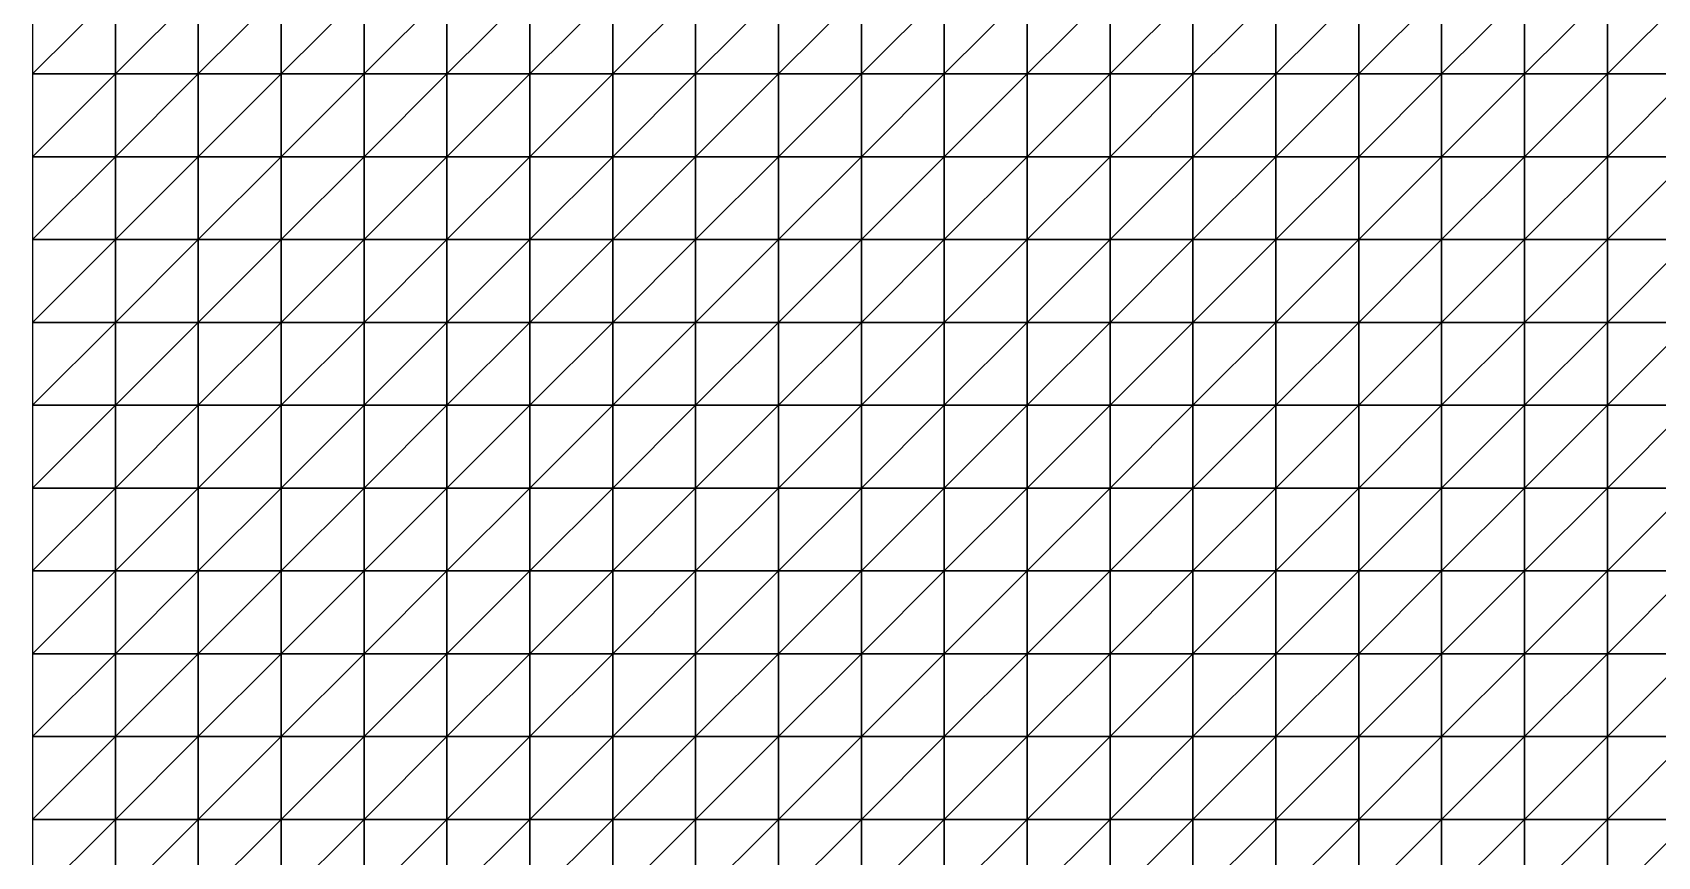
# Model space of a CAD drawing. Header units: metres. Extents: x 351000 to 353000, y 7455000 to 7457000.
# Drawn here: x 351000 to 351490.1, y 7455738.8 to 7455987.5 of the extents above; entities that cross this region are included whole.
import ezdxf

# ---------------------------------------------------------------- set-up
doc = ezdxf.new("R2010")
doc.units = ezdxf.units.M

msp = doc.modelspace()

# ---------------------------------------------------------------- linework, layer by layer
at = {"layer": 'TOP_OF_HYPOGENE_TOH'}
for points in [[(351000, 7455975, 1155.48), (351025, 7455975, 1162.58), (351025, 7456000, 1162.71)], [(351000, 7455975, 1155.48), (351025, 7456000, 1162.71), (351000, 7456000, 1155.65)], [(351025, 7455975, 1162.58), (351050, 7455975, 1166.9), (351050, 7456000, 1166.36)], [(351025, 7455975, 1162.58), (351050, 7456000, 1166.36), (351025, 7456000, 1162.71)], [(351050, 7455975, 1166.9), (351075, 7455975, 1170.66), (351075, 7456000, 1169.77)], [(351050, 7455975, 1166.9), (351075, 7456000, 1169.77), (351050, 7456000, 1166.36)], [(351075, 7455975, 1170.66), (351100, 7455975, 1174.44), (351100, 7456000, 1173.58)], [(351075, 7455975, 1170.66), (351100, 7456000, 1173.58), (351075, 7456000, 1169.77)], [(351100, 7455975, 1174.44), (351125, 7455975, 1175.95), (351125, 7456000, 1176.07)], [(351100, 7455975, 1174.44), (351125, 7456000, 1176.07), (351100, 7456000, 1173.58)], [(351125, 7455975, 1175.95), (351150, 7455975, 1172.37), (351150, 7456000, 1174.28)], [(351125, 7455975, 1175.95), (351150, 7456000, 1174.28), (351125, 7456000, 1176.07)], [(351150, 7455975, 1172.37), (351175, 7455975, 1167.86), (351175, 7456000, 1172.03)], [(351150, 7455975, 1172.37), (351175, 7456000, 1172.03), (351150, 7456000, 1174.28)], [(351175, 7455975, 1167.86), (351200, 7455975, 1163.1), (351200, 7456000, 1169.33)], [(351175, 7455975, 1167.86), (351200, 7456000, 1169.33), (351175, 7456000, 1172.03)], [(351200, 7455975, 1163.1), (351225, 7455975, 1157.71), (351225, 7456000, 1165.13)], [(351200, 7455975, 1163.1), (351225, 7456000, 1165.13), (351200, 7456000, 1169.33)], [(351225, 7455975, 1157.71), (351250, 7455975, 1150.64), (351250, 7456000, 1157.96)], [(351225, 7455975, 1157.71), (351250, 7456000, 1157.96), (351225, 7456000, 1165.13)], [(351250, 7455975, 1150.64), (351275, 7455975, 1141.1), (351275, 7456000, 1146.95)], [(351250, 7455975, 1150.64), (351275, 7456000, 1146.95), (351250, 7456000, 1157.96)], [(351275, 7455975, 1141.1), (351300, 7455975, 1129.65), (351300, 7456000, 1133.04)], [(351275, 7455975, 1141.1), (351300, 7456000, 1133.04), (351275, 7456000, 1146.95)], [(351300, 7455975, 1129.65), (351325, 7455975, 1118.61), (351325, 7456000, 1119.27)], [(351300, 7455975, 1129.65), (351325, 7456000, 1119.27), (351300, 7456000, 1133.04)], [(351325, 7455975, 1118.61), (351350, 7455975, 1111.57), (351350, 7456000, 1109.97)], [(351325, 7455975, 1118.61), (351350, 7456000, 1109.97), (351325, 7456000, 1119.27)], [(351350, 7455975, 1111.57), (351375, 7455975, 1111.91), (351375, 7456000, 1109.16)], [(351350, 7455975, 1111.57), (351375, 7456000, 1109.16), (351350, 7456000, 1109.97)], [(351375, 7455975, 1111.91), (351400, 7455975, 1121.4), (351400, 7456000, 1118.76)], [(351375, 7455975, 1111.91), (351400, 7456000, 1118.76), (351375, 7456000, 1109.16)], [(351400, 7455975, 1121.4), (351425, 7455975, 1139.28), (351425, 7456000, 1137.75)], [(351400, 7455975, 1121.4), (351425, 7456000, 1137.75), (351400, 7456000, 1118.76)], [(351425, 7455975, 1139.28), (351450, 7455975, 1162.3), (351450, 7456000, 1162.25)], [(351425, 7455975, 1139.28), (351450, 7456000, 1162.25), (351425, 7456000, 1137.75)], [(351450, 7455975, 1162.3), (351475, 7455975, 1185.34), (351475, 7456000, 1186.05)], [(351450, 7455975, 1162.3), (351475, 7456000, 1186.05), (351450, 7456000, 1162.25)], [(351475, 7455975, 1185.34), (351500, 7455975, 1197.99), (351500, 7456000, 1193.96)], [(351475, 7455975, 1185.34), (351500, 7456000, 1193.96), (351475, 7456000, 1186.05)], [(351000, 7455950, 1152.06), (351025, 7455950, 1158.86), (351025, 7455975, 1162.58)], [(351000, 7455950, 1152.06), (351025, 7455975, 1162.58), (351000, 7455975, 1155.48)], [(351025, 7455950, 1158.86), (351050, 7455950, 1163.62), (351050, 7455975, 1166.9)], [(351025, 7455950, 1158.86), (351050, 7455975, 1166.9), (351025, 7455975, 1162.58)], [(351050, 7455950, 1163.62), (351075, 7455950, 1167.85), (351075, 7455975, 1170.66)], [(351050, 7455950, 1163.62), (351075, 7455975, 1170.66), (351050, 7455975, 1166.9)], [(351075, 7455950, 1167.85), (351100, 7455950, 1172.05), (351100, 7455975, 1174.44)], [(351075, 7455950, 1167.85), (351100, 7455975, 1174.44), (351075, 7455975, 1170.66)], [(351100, 7455950, 1172.05), (351125, 7455950, 1171.48), (351125, 7455975, 1175.95)], [(351100, 7455950, 1172.05), (351125, 7455975, 1175.95), (351100, 7455975, 1174.44)], [(351125, 7455950, 1171.48), (351150, 7455950, 1166.87), (351150, 7455975, 1172.37)], [(351125, 7455950, 1171.48), (351150, 7455975, 1172.37), (351125, 7455975, 1175.95)], [(351150, 7455950, 1166.87), (351175, 7455950, 1161.41), (351175, 7455975, 1167.86)], [(351150, 7455950, 1166.87), (351175, 7455975, 1167.86), (351150, 7455975, 1172.37)], [(351175, 7455950, 1161.41), (351200, 7455950, 1156.34), (351200, 7455975, 1163.1)], [(351175, 7455950, 1161.41), (351200, 7455975, 1163.1), (351175, 7455975, 1167.86)], [(351200, 7455950, 1156.34), (351225, 7455950, 1151.78), (351225, 7455975, 1157.71)], [(351200, 7455950, 1156.34), (351225, 7455975, 1157.71), (351200, 7455975, 1163.1)], [(351225, 7455950, 1151.78), (351250, 7455950, 1146.89), (351250, 7455975, 1150.64)], [(351225, 7455950, 1151.78), (351250, 7455975, 1150.64), (351225, 7455975, 1157.71)], [(351250, 7455950, 1146.89), (351275, 7455950, 1140.69), (351275, 7455975, 1141.1)], [(351250, 7455950, 1146.89), (351275, 7455975, 1141.1), (351250, 7455975, 1150.64)], [(351275, 7455950, 1140.69), (351300, 7455950, 1133.09), (351300, 7455975, 1129.65)], [(351275, 7455950, 1140.69), (351300, 7455975, 1129.65), (351275, 7455975, 1141.1)], [(351300, 7455950, 1133.09), (351325, 7455950, 1125.5), (351325, 7455975, 1118.61)], [(351300, 7455950, 1133.09), (351325, 7455975, 1118.61), (351300, 7455975, 1129.65)], [(351325, 7455950, 1125.5), (351350, 7455950, 1120.6), (351350, 7455975, 1111.57)], [(351325, 7455950, 1125.5), (351350, 7455975, 1111.57), (351325, 7455975, 1118.61)], [(351350, 7455950, 1120.6), (351375, 7455950, 1121.19), (351375, 7455975, 1111.91)], [(351350, 7455950, 1120.6), (351375, 7455975, 1111.91), (351350, 7455975, 1111.57)], [(351375, 7455950, 1121.19), (351400, 7455950, 1128.99), (351400, 7455975, 1121.4)], [(351375, 7455950, 1121.19), (351400, 7455975, 1121.4), (351375, 7455975, 1111.91)], [(351400, 7455950, 1128.99), (351425, 7455950, 1143.8), (351425, 7455975, 1139.28)], [(351400, 7455950, 1128.99), (351425, 7455975, 1139.28), (351400, 7455975, 1121.4)], [(351425, 7455950, 1143.8), (351450, 7455950, 1163.34), (351450, 7455975, 1162.3)], [(351425, 7455950, 1143.8), (351450, 7455975, 1162.3), (351425, 7455975, 1139.28)], [(351450, 7455950, 1163.34), (351475, 7455950, 1183.42), (351475, 7455975, 1185.34)], [(351450, 7455950, 1163.34), (351475, 7455975, 1185.34), (351450, 7455975, 1162.3)], [(351475, 7455950, 1183.42), (351500, 7455950, 1199.16), (351500, 7455975, 1197.99)], [(351475, 7455950, 1183.42), (351500, 7455975, 1197.99), (351475, 7455975, 1185.34)], [(351000, 7455925, 1147.1), (351025, 7455925, 1153.36), (351025, 7455950, 1158.86)], [(351000, 7455925, 1147.1), (351025, 7455950, 1158.86), (351000, 7455950, 1152.06)], [(351025, 7455925, 1153.36), (351050, 7455925, 1158.48), (351050, 7455950, 1163.62)], [(351025, 7455925, 1153.36), (351050, 7455950, 1163.62), (351025, 7455950, 1158.86)], [(351050, 7455925, 1158.48), (351075, 7455925, 1163.36), (351075, 7455950, 1167.85)], [(351050, 7455925, 1158.48), (351075, 7455950, 1167.85), (351050, 7455950, 1163.62)], [(351075, 7455925, 1163.36), (351100, 7455925, 1167.11), (351100, 7455950, 1172.05)], [(351075, 7455925, 1163.36), (351100, 7455950, 1172.05), (351075, 7455950, 1167.85)], [(351100, 7455925, 1167.11), (351125, 7455925, 1164.7), (351125, 7455950, 1171.48)], [(351100, 7455925, 1167.11), (351125, 7455950, 1171.48), (351100, 7455950, 1172.05)], [(351125, 7455925, 1164.7), (351150, 7455925, 1159.85), (351150, 7455950, 1166.87)], [(351125, 7455925, 1164.7), (351150, 7455950, 1166.87), (351125, 7455950, 1171.48)], [(351150, 7455925, 1159.85), (351175, 7455925, 1154.64), (351175, 7455950, 1161.41)], [(351150, 7455925, 1159.85), (351175, 7455950, 1161.41), (351150, 7455950, 1166.87)], [(351175, 7455925, 1154.64), (351200, 7455925, 1150.75), (351200, 7455950, 1156.34)], [(351175, 7455925, 1154.64), (351200, 7455950, 1156.34), (351175, 7455950, 1161.41)], [(351200, 7455925, 1150.75), (351225, 7455925, 1148.62), (351225, 7455950, 1151.78)], [(351200, 7455925, 1150.75), (351225, 7455950, 1151.78), (351200, 7455950, 1156.34)], [(351225, 7455925, 1148.62), (351250, 7455925, 1147.44), (351250, 7455950, 1146.89)], [(351225, 7455925, 1148.62), (351250, 7455950, 1146.89), (351225, 7455950, 1151.78)], [(351250, 7455925, 1147.44), (351275, 7455925, 1145.84), (351275, 7455950, 1140.69)], [(351250, 7455925, 1147.44), (351275, 7455950, 1140.69), (351250, 7455950, 1146.89)], [(351275, 7455925, 1145.84), (351300, 7455925, 1142.91), (351300, 7455950, 1133.09)], [(351275, 7455925, 1145.84), (351300, 7455950, 1133.09), (351275, 7455950, 1140.69)], [(351300, 7455925, 1142.91), (351325, 7455925, 1139.06), (351325, 7455950, 1125.5)], [(351300, 7455925, 1142.91), (351325, 7455950, 1125.5), (351300, 7455950, 1133.09)], [(351325, 7455925, 1139.06), (351350, 7455925, 1135.98), (351350, 7455950, 1120.6)], [(351325, 7455925, 1139.06), (351350, 7455950, 1120.6), (351325, 7455950, 1125.5)], [(351350, 7455925, 1135.98), (351375, 7455925, 1135.94), (351375, 7455950, 1121.19)], [(351350, 7455925, 1135.98), (351375, 7455950, 1121.19), (351350, 7455950, 1120.6)], [(351375, 7455925, 1135.94), (351400, 7455925, 1140.7), (351400, 7455950, 1128.99)], [(351375, 7455925, 1135.94), (351400, 7455950, 1128.99), (351375, 7455950, 1121.19)], [(351400, 7455925, 1140.7), (351425, 7455925, 1150.83), (351425, 7455950, 1143.8)], [(351400, 7455925, 1140.7), (351425, 7455950, 1143.8), (351400, 7455950, 1128.99)], [(351425, 7455925, 1150.83), (351450, 7455925, 1165.21), (351450, 7455950, 1163.34)], [(351425, 7455925, 1150.83), (351450, 7455950, 1163.34), (351425, 7455950, 1143.8)], [(351450, 7455925, 1165.21), (351475, 7455925, 1180.77), (351475, 7455950, 1183.42)], [(351450, 7455925, 1165.21), (351475, 7455950, 1183.42), (351450, 7455950, 1163.34)], [(351475, 7455925, 1180.77), (351500, 7455925, 1193.42), (351500, 7455950, 1199.16)], [(351475, 7455925, 1180.77), (351500, 7455950, 1199.16), (351475, 7455950, 1183.42)], [(351000, 7455900, 1144.02), (351025, 7455900, 1149.54), (351025, 7455925, 1153.36)], [(351000, 7455900, 1144.02), (351025, 7455925, 1153.36), (351000, 7455925, 1147.1)], [(351025, 7455900, 1149.54), (351050, 7455900, 1155.1), (351050, 7455925, 1158.48)], [(351025, 7455900, 1149.54), (351050, 7455925, 1158.48), (351025, 7455925, 1153.36)], [(351050, 7455900, 1155.1), (351075, 7455900, 1160.33), (351075, 7455925, 1163.36)], [(351050, 7455900, 1155.1), (351075, 7455925, 1163.36), (351050, 7455925, 1158.48)], [(351075, 7455900, 1160.33), (351100, 7455900, 1161.15), (351100, 7455925, 1167.11)], [(351075, 7455900, 1160.33), (351100, 7455925, 1167.11), (351075, 7455925, 1163.36)], [(351100, 7455900, 1161.15), (351125, 7455900, 1158.31), (351125, 7455925, 1164.7)], [(351100, 7455900, 1161.15), (351125, 7455925, 1164.7), (351100, 7455925, 1167.11)], [(351125, 7455900, 1158.31), (351150, 7455900, 1153.42), (351150, 7455925, 1159.85)], [(351125, 7455900, 1158.31), (351150, 7455925, 1159.85), (351125, 7455925, 1164.7)], [(351150, 7455900, 1153.42), (351175, 7455900, 1148.88), (351175, 7455925, 1154.64)], [(351150, 7455900, 1153.42), (351175, 7455925, 1154.64), (351150, 7455925, 1159.85)], [(351175, 7455900, 1148.88), (351200, 7455900, 1146.67), (351200, 7455925, 1150.75)], [(351175, 7455900, 1148.88), (351200, 7455925, 1150.75), (351175, 7455925, 1154.64)], [(351200, 7455900, 1146.67), (351225, 7455900, 1147.46), (351225, 7455925, 1148.62)], [(351200, 7455900, 1146.67), (351225, 7455925, 1148.62), (351200, 7455925, 1150.75)], [(351225, 7455900, 1147.46), (351250, 7455900, 1150.36), (351250, 7455925, 1147.44)], [(351225, 7455900, 1147.46), (351250, 7455925, 1147.44), (351225, 7455925, 1148.62)], [(351250, 7455900, 1150.36), (351275, 7455900, 1153.54), (351275, 7455925, 1145.84)], [(351250, 7455900, 1150.36), (351275, 7455925, 1145.84), (351250, 7455925, 1147.44)], [(351275, 7455900, 1153.54), (351300, 7455900, 1155.29), (351300, 7455925, 1142.91)], [(351275, 7455900, 1153.54), (351300, 7455925, 1142.91), (351275, 7455925, 1145.84)], [(351300, 7455900, 1155.29), (351325, 7455900, 1154.99), (351325, 7455925, 1139.06)], [(351300, 7455900, 1155.29), (351325, 7455925, 1139.06), (351300, 7455925, 1142.91)], [(351325, 7455900, 1154.99), (351350, 7455900, 1153.39), (351350, 7455925, 1135.98)], [(351325, 7455900, 1154.99), (351350, 7455925, 1135.98), (351325, 7455925, 1139.06)], [(351350, 7455900, 1153.39), (351375, 7455900, 1152.2), (351375, 7455925, 1135.94)], [(351350, 7455900, 1153.39), (351375, 7455925, 1135.94), (351350, 7455925, 1135.98)], [(351375, 7455900, 1152.2), (351400, 7455900, 1153.33), (351400, 7455925, 1140.7)], [(351375, 7455900, 1152.2), (351400, 7455925, 1140.7), (351375, 7455925, 1135.94)], [(351400, 7455900, 1153.33), (351425, 7455900, 1158.16), (351425, 7455925, 1150.83)], [(351400, 7455900, 1153.33), (351425, 7455925, 1150.83), (351400, 7455925, 1140.7)], [(351425, 7455900, 1158.16), (351450, 7455900, 1166.73), (351450, 7455925, 1165.21)], [(351425, 7455900, 1158.16), (351450, 7455925, 1165.21), (351425, 7455925, 1150.83)], [(351450, 7455900, 1166.73), (351475, 7455900, 1177.16), (351475, 7455925, 1180.77)], [(351450, 7455900, 1166.73), (351475, 7455925, 1180.77), (351450, 7455925, 1165.21)], [(351475, 7455900, 1177.16), (351500, 7455900, 1186.16), (351500, 7455925, 1193.42)], [(351475, 7455900, 1177.16), (351500, 7455925, 1193.42), (351475, 7455925, 1180.77)], [(351000, 7455875, 1145.14), (351025, 7455875, 1149.71), (351025, 7455900, 1149.54)], [(351000, 7455875, 1145.14), (351025, 7455900, 1149.54), (351000, 7455900, 1144.02)], [(351025, 7455875, 1149.71), (351050, 7455875, 1154.81), (351050, 7455900, 1155.1)], [(351025, 7455875, 1149.71), (351050, 7455900, 1155.1), (351025, 7455900, 1149.54)], [(351050, 7455875, 1154.81), (351075, 7455875, 1157.96), (351075, 7455900, 1160.33)], [(351050, 7455875, 1154.81), (351075, 7455900, 1160.33), (351050, 7455900, 1155.1)], [(351075, 7455875, 1157.96), (351100, 7455875, 1157.62), (351100, 7455900, 1161.15)], [(351075, 7455875, 1157.96), (351100, 7455900, 1161.15), (351075, 7455900, 1160.33)], [(351100, 7455875, 1157.62), (351125, 7455875, 1153.92), (351125, 7455900, 1158.31)], [(351100, 7455875, 1157.62), (351125, 7455900, 1158.31), (351100, 7455900, 1161.15)], [(351125, 7455875, 1153.92), (351150, 7455875, 1148.63), (351150, 7455900, 1153.42)], [(351125, 7455875, 1153.92), (351150, 7455900, 1153.42), (351125, 7455900, 1158.31)], [(351150, 7455875, 1148.63), (351175, 7455875, 1144.34), (351175, 7455900, 1148.88)], [(351150, 7455875, 1148.63), (351175, 7455900, 1148.88), (351150, 7455900, 1153.42)], [(351175, 7455875, 1144.34), (351200, 7455875, 1143.3), (351200, 7455900, 1146.67)], [(351175, 7455875, 1144.34), (351200, 7455900, 1146.67), (351175, 7455900, 1148.88)], [(351200, 7455875, 1143.3), (351225, 7455875, 1146.32), (351225, 7455900, 1147.46)], [(351200, 7455875, 1143.3), (351225, 7455900, 1147.46), (351200, 7455900, 1146.67)], [(351225, 7455875, 1146.32), (351250, 7455875, 1152.51), (351250, 7455900, 1150.36)], [(351225, 7455875, 1146.32), (351250, 7455900, 1150.36), (351225, 7455900, 1147.46)], [(351250, 7455875, 1152.51), (351275, 7455875, 1159.67), (351275, 7455900, 1153.54)], [(351250, 7455875, 1152.51), (351275, 7455900, 1153.54), (351250, 7455900, 1150.36)], [(351275, 7455875, 1159.67), (351300, 7455875, 1165.4), (351300, 7455900, 1155.29)], [(351275, 7455875, 1159.67), (351300, 7455900, 1155.29), (351275, 7455900, 1153.54)], [(351300, 7455875, 1165.4), (351325, 7455875, 1166.87), (351325, 7455900, 1154.99)], [(351300, 7455875, 1165.4), (351325, 7455900, 1154.99), (351300, 7455900, 1155.29)], [(351325, 7455875, 1166.87), (351350, 7455875, 1166.71), (351350, 7455900, 1153.39)], [(351325, 7455875, 1166.87), (351350, 7455900, 1153.39), (351325, 7455900, 1154.99)], [(351350, 7455875, 1166.71), (351375, 7455875, 1165.66), (351375, 7455900, 1152.2)], [(351350, 7455875, 1166.71), (351375, 7455900, 1152.2), (351350, 7455900, 1153.39)], [(351375, 7455875, 1165.66), (351400, 7455875, 1163.58), (351400, 7455900, 1153.33)], [(351375, 7455875, 1165.66), (351400, 7455900, 1153.33), (351375, 7455900, 1152.2)], [(351400, 7455875, 1163.58), (351425, 7455875, 1163.68), (351425, 7455900, 1158.16)], [(351400, 7455875, 1163.58), (351425, 7455900, 1158.16), (351400, 7455900, 1153.33)], [(351425, 7455875, 1163.68), (351450, 7455875, 1167.08), (351450, 7455900, 1166.73)], [(351425, 7455875, 1163.68), (351450, 7455900, 1166.73), (351425, 7455900, 1158.16)], [(351450, 7455875, 1167.08), (351475, 7455875, 1172.91), (351475, 7455900, 1177.16)], [(351450, 7455875, 1167.08), (351475, 7455900, 1177.16), (351450, 7455900, 1166.73)], [(351475, 7455875, 1172.91), (351500, 7455875, 1178.7), (351500, 7455900, 1186.16)], [(351475, 7455875, 1172.91), (351500, 7455900, 1186.16), (351475, 7455900, 1177.16)], [(351000, 7455850, 1149.57), (351025, 7455850, 1152.99), (351025, 7455875, 1149.71)], [(351000, 7455850, 1149.57), (351025, 7455875, 1149.71), (351000, 7455875, 1145.14)], [(351025, 7455850, 1152.99), (351050, 7455850, 1156.54), (351050, 7455875, 1154.81)], [(351025, 7455850, 1152.99), (351050, 7455875, 1154.81), (351025, 7455875, 1149.71)], [(351050, 7455850, 1156.54), (351075, 7455850, 1158.08), (351075, 7455875, 1157.96)], [(351050, 7455850, 1156.54), (351075, 7455875, 1157.96), (351050, 7455875, 1154.81)], [(351075, 7455850, 1158.08), (351100, 7455850, 1156.28), (351100, 7455875, 1157.62)], [(351075, 7455850, 1158.08), (351100, 7455875, 1157.62), (351075, 7455875, 1157.96)], [(351100, 7455850, 1156.28), (351125, 7455850, 1151.4), (351125, 7455875, 1153.92)], [(351100, 7455850, 1156.28), (351125, 7455875, 1153.92), (351100, 7455875, 1157.62)], [(351125, 7455850, 1151.4), (351150, 7455850, 1145.27), (351150, 7455875, 1148.63)], [(351125, 7455850, 1151.4), (351150, 7455875, 1148.63), (351125, 7455875, 1153.92)], [(351150, 7455850, 1145.27), (351175, 7455850, 1140.59), (351175, 7455875, 1144.34)], [(351150, 7455850, 1145.27), (351175, 7455875, 1144.34), (351150, 7455875, 1148.63)], [(351175, 7455850, 1140.59), (351200, 7455850, 1139.75), (351200, 7455875, 1143.3)], [(351175, 7455850, 1140.59), (351200, 7455875, 1143.3), (351175, 7455875, 1144.34)], [(351200, 7455850, 1139.75), (351225, 7455850, 1143.79), (351225, 7455875, 1146.32)], [(351200, 7455850, 1139.75), (351225, 7455875, 1146.32), (351200, 7455875, 1143.3)], [(351225, 7455850, 1143.79), (351250, 7455850, 1151.89), (351250, 7455875, 1152.51)], [(351225, 7455850, 1143.79), (351250, 7455875, 1152.51), (351225, 7455875, 1146.32)], [(351250, 7455850, 1151.89), (351275, 7455850, 1161.71), (351275, 7455875, 1159.67)], [(351250, 7455850, 1151.89), (351275, 7455875, 1159.67), (351250, 7455875, 1152.51)], [(351275, 7455850, 1161.71), (351300, 7455850, 1169.88), (351300, 7455875, 1165.4)], [(351275, 7455850, 1161.71), (351300, 7455875, 1165.4), (351275, 7455875, 1159.67)], [(351300, 7455850, 1169.88), (351325, 7455850, 1171.37), (351325, 7455875, 1166.87)], [(351300, 7455850, 1169.88), (351325, 7455875, 1166.87), (351300, 7455875, 1165.4)], [(351325, 7455850, 1171.37), (351350, 7455850, 1172.28), (351350, 7455875, 1166.71)], [(351325, 7455850, 1171.37), (351350, 7455875, 1166.71), (351325, 7455875, 1166.87)], [(351350, 7455850, 1172.28), (351375, 7455850, 1173.09), (351375, 7455875, 1165.66)], [(351350, 7455850, 1172.28), (351375, 7455875, 1165.66), (351350, 7455875, 1166.71)], [(351375, 7455850, 1173.09), (351400, 7455850, 1170.11), (351400, 7455875, 1163.58)], [(351375, 7455850, 1173.09), (351400, 7455875, 1163.58), (351375, 7455875, 1165.66)], [(351400, 7455850, 1170.11), (351425, 7455850, 1166.94), (351425, 7455875, 1163.68)], [(351400, 7455850, 1170.11), (351425, 7455875, 1163.68), (351400, 7455875, 1163.58)], [(351425, 7455850, 1166.94), (351450, 7455850, 1166.6), (351450, 7455875, 1167.08)], [(351425, 7455850, 1166.94), (351450, 7455875, 1167.08), (351425, 7455875, 1163.68)], [(351450, 7455850, 1166.6), (351475, 7455850, 1169.12), (351475, 7455875, 1172.91)], [(351450, 7455850, 1166.6), (351475, 7455875, 1172.91), (351450, 7455875, 1167.08)], [(351475, 7455850, 1169.12), (351500, 7455850, 1172.75), (351500, 7455875, 1178.7)], [(351475, 7455850, 1169.12), (351500, 7455875, 1178.7), (351475, 7455875, 1172.91)], [(351000, 7455825, 1153.4), (351025, 7455825, 1155.64), (351025, 7455850, 1152.99)], [(351000, 7455825, 1153.4), (351025, 7455850, 1152.99), (351000, 7455850, 1149.57)], [(351025, 7455825, 1155.64), (351050, 7455825, 1157.77), (351050, 7455850, 1156.54)], [(351025, 7455825, 1155.64), (351050, 7455850, 1156.54), (351025, 7455850, 1152.99)], [(351050, 7455825, 1157.77), (351075, 7455825, 1158), (351075, 7455850, 1158.08)], [(351050, 7455825, 1157.77), (351075, 7455850, 1158.08), (351050, 7455850, 1156.54)], [(351075, 7455825, 1158), (351100, 7455825, 1155.17), (351100, 7455850, 1156.28)], [(351075, 7455825, 1158), (351100, 7455850, 1156.28), (351075, 7455850, 1158.08)], [(351100, 7455825, 1155.17), (351125, 7455825, 1149.51), (351125, 7455850, 1151.4)], [(351100, 7455825, 1155.17), (351125, 7455850, 1151.4), (351100, 7455850, 1156.28)], [(351125, 7455825, 1149.51), (351150, 7455825, 1142.73), (351150, 7455850, 1145.27)], [(351125, 7455825, 1149.51), (351150, 7455850, 1145.27), (351125, 7455850, 1151.4)], [(351150, 7455825, 1142.73), (351175, 7455825, 1137.47), (351175, 7455850, 1140.59)], [(351150, 7455825, 1142.73), (351175, 7455850, 1140.59), (351150, 7455850, 1145.27)], [(351175, 7455825, 1137.47), (351200, 7455825, 1136.22), (351200, 7455850, 1139.75)], [(351175, 7455825, 1137.47), (351200, 7455850, 1139.75), (351175, 7455850, 1140.59)], [(351200, 7455825, 1136.22), (351225, 7455825, 1140.24), (351225, 7455850, 1143.79)], [(351200, 7455825, 1136.22), (351225, 7455850, 1143.79), (351200, 7455850, 1139.75)], [(351225, 7455825, 1140.24), (351250, 7455825, 1148.98), (351250, 7455850, 1151.89)], [(351225, 7455825, 1140.24), (351250, 7455850, 1151.89), (351225, 7455850, 1143.79)], [(351250, 7455825, 1148.98), (351275, 7455825, 1160.21), (351275, 7455850, 1161.71)], [(351250, 7455825, 1148.98), (351275, 7455850, 1161.71), (351250, 7455850, 1151.89)], [(351275, 7455825, 1160.21), (351300, 7455825, 1170.9), (351300, 7455850, 1169.88)], [(351275, 7455825, 1160.21), (351300, 7455850, 1169.88), (351275, 7455850, 1161.71)], [(351300, 7455825, 1170.9), (351325, 7455825, 1175.55), (351325, 7455850, 1171.37)], [(351300, 7455825, 1170.9), (351325, 7455850, 1171.37), (351300, 7455850, 1169.88)], [(351325, 7455825, 1175.55), (351350, 7455825, 1177.43), (351350, 7455850, 1172.28)], [(351325, 7455825, 1175.55), (351350, 7455850, 1172.28), (351325, 7455850, 1171.37)], [(351350, 7455825, 1177.43), (351375, 7455825, 1178.39), (351375, 7455850, 1173.09)], [(351350, 7455825, 1177.43), (351375, 7455850, 1173.09), (351350, 7455850, 1172.28)], [(351375, 7455825, 1178.39), (351400, 7455825, 1174.17), (351400, 7455850, 1170.11)], [(351375, 7455825, 1178.39), (351400, 7455850, 1170.11), (351375, 7455850, 1173.09)], [(351400, 7455825, 1174.17), (351425, 7455825, 1169.24), (351425, 7455850, 1166.94)], [(351400, 7455825, 1174.17), (351425, 7455850, 1166.94), (351400, 7455850, 1170.11)], [(351425, 7455825, 1169.24), (351450, 7455825, 1166.59), (351450, 7455850, 1166.6)], [(351425, 7455825, 1169.24), (351450, 7455850, 1166.6), (351425, 7455850, 1166.94)], [(351450, 7455825, 1166.59), (351475, 7455825, 1166.95), (351475, 7455850, 1169.12)], [(351450, 7455825, 1166.59), (351475, 7455850, 1169.12), (351450, 7455850, 1166.6)], [(351475, 7455825, 1166.95), (351500, 7455825, 1169.26), (351500, 7455850, 1172.75)], [(351475, 7455825, 1166.95), (351500, 7455850, 1172.75), (351475, 7455850, 1169.12)], [(351000, 7455800, 1152.24), (351025, 7455800, 1153.55), (351025, 7455825, 1155.64)], [(351000, 7455800, 1152.24), (351025, 7455825, 1155.64), (351000, 7455825, 1153.4)], [(351025, 7455800, 1153.55), (351050, 7455800, 1154.97), (351050, 7455825, 1157.77)], [(351025, 7455800, 1153.55), (351050, 7455825, 1157.77), (351025, 7455825, 1155.64)], [(351050, 7455800, 1154.97), (351075, 7455800, 1154.98), (351075, 7455825, 1158)], [(351050, 7455800, 1154.97), (351075, 7455825, 1158), (351050, 7455825, 1157.77)], [(351075, 7455800, 1154.98), (351100, 7455800, 1152.42), (351100, 7455825, 1155.17)], [(351075, 7455800, 1154.98), (351100, 7455825, 1155.17), (351075, 7455825, 1158)], [(351100, 7455800, 1152.42), (351125, 7455800, 1147.27), (351125, 7455825, 1149.51)], [(351100, 7455800, 1152.42), (351125, 7455825, 1149.51), (351100, 7455825, 1155.17)], [(351125, 7455800, 1147.27), (351150, 7455800, 1140.91), (351150, 7455825, 1142.73)], [(351125, 7455800, 1147.27), (351150, 7455825, 1142.73), (351125, 7455825, 1149.51)], [(351150, 7455800, 1140.91), (351175, 7455800, 1135.71), (351175, 7455825, 1137.47)], [(351150, 7455800, 1140.91), (351175, 7455825, 1137.47), (351150, 7455825, 1142.73)], [(351175, 7455800, 1135.71), (351200, 7455800, 1134.14), (351200, 7455825, 1136.22)], [(351175, 7455800, 1135.71), (351200, 7455825, 1136.22), (351175, 7455825, 1137.47)], [(351200, 7455800, 1134.14), (351225, 7455800, 1137.72), (351225, 7455825, 1140.24)], [(351200, 7455800, 1134.14), (351225, 7455825, 1140.24), (351200, 7455825, 1136.22)], [(351225, 7455800, 1137.72), (351250, 7455800, 1146.32), (351250, 7455825, 1148.98)], [(351225, 7455800, 1137.72), (351250, 7455825, 1148.98), (351225, 7455825, 1140.24)], [(351250, 7455800, 1146.32), (351275, 7455800, 1158.07), (351275, 7455825, 1160.21)], [(351250, 7455800, 1146.32), (351275, 7455825, 1160.21), (351250, 7455825, 1148.98)], [(351275, 7455800, 1158.07), (351300, 7455800, 1170.03), (351300, 7455825, 1170.9)], [(351275, 7455800, 1158.07), (351300, 7455825, 1170.9), (351275, 7455825, 1160.21)], [(351300, 7455800, 1170.03), (351325, 7455800, 1178.8), (351325, 7455825, 1175.55)], [(351300, 7455800, 1170.03), (351325, 7455825, 1175.55), (351300, 7455825, 1170.9)], [(351325, 7455800, 1178.8), (351350, 7455800, 1181.54), (351350, 7455825, 1177.43)], [(351325, 7455800, 1178.8), (351350, 7455825, 1177.43), (351325, 7455825, 1175.55)], [(351350, 7455800, 1181.54), (351375, 7455800, 1182.78), (351375, 7455825, 1178.39)], [(351350, 7455800, 1181.54), (351375, 7455825, 1178.39), (351350, 7455825, 1177.43)], [(351375, 7455800, 1182.78), (351400, 7455800, 1178.16), (351400, 7455825, 1174.17)], [(351375, 7455800, 1182.78), (351400, 7455825, 1174.17), (351375, 7455825, 1178.39)], [(351400, 7455800, 1178.16), (351425, 7455800, 1172.38), (351425, 7455825, 1169.24)], [(351400, 7455800, 1178.16), (351425, 7455825, 1169.24), (351400, 7455825, 1174.17)], [(351425, 7455800, 1172.38), (351450, 7455800, 1168.12), (351450, 7455825, 1166.59)], [(351425, 7455800, 1172.38), (351450, 7455825, 1166.59), (351425, 7455825, 1169.24)], [(351450, 7455800, 1168.12), (351475, 7455800, 1166.71), (351475, 7455825, 1166.95)], [(351450, 7455800, 1168.12), (351475, 7455825, 1166.95), (351450, 7455825, 1166.59)], [(351475, 7455800, 1166.71), (351500, 7455800, 1167.74), (351500, 7455825, 1169.26)], [(351475, 7455800, 1166.71), (351500, 7455825, 1169.26), (351475, 7455825, 1166.95)], [(351000, 7455775, 1144.23), (351025, 7455775, 1145.22), (351025, 7455800, 1153.55)], [(351000, 7455775, 1144.23), (351025, 7455800, 1153.55), (351000, 7455800, 1152.24)], [(351025, 7455775, 1145.22), (351050, 7455775, 1147.07), (351050, 7455800, 1154.97)], [(351025, 7455775, 1145.22), (351050, 7455800, 1154.97), (351025, 7455800, 1153.55)], [(351050, 7455775, 1147.07), (351075, 7455775, 1148.38), (351075, 7455800, 1154.98)], [(351050, 7455775, 1147.07), (351075, 7455800, 1154.98), (351050, 7455800, 1154.97)], [(351075, 7455775, 1148.38), (351100, 7455775, 1147.85), (351100, 7455800, 1152.42)], [(351075, 7455775, 1148.38), (351100, 7455800, 1152.42), (351075, 7455800, 1154.98)], [(351100, 7455775, 1147.85), (351125, 7455775, 1144.99), (351125, 7455800, 1147.27)], [(351100, 7455775, 1147.85), (351125, 7455800, 1147.27), (351100, 7455800, 1152.42)], [(351125, 7455775, 1144.99), (351150, 7455775, 1138.79), (351150, 7455800, 1140.91)], [(351125, 7455775, 1144.99), (351150, 7455800, 1140.91), (351125, 7455800, 1147.27)], [(351150, 7455775, 1138.79), (351175, 7455775, 1133.68), (351175, 7455800, 1135.71)], [(351150, 7455775, 1138.79), (351175, 7455800, 1135.71), (351150, 7455800, 1140.91)], [(351175, 7455775, 1133.68), (351200, 7455775, 1134.19), (351200, 7455800, 1134.14)], [(351175, 7455775, 1133.68), (351200, 7455800, 1134.14), (351175, 7455800, 1135.71)], [(351200, 7455775, 1134.19), (351225, 7455775, 1138.28), (351225, 7455800, 1137.72)], [(351200, 7455775, 1134.19), (351225, 7455800, 1137.72), (351200, 7455800, 1134.14)], [(351225, 7455775, 1138.28), (351250, 7455775, 1146.33), (351250, 7455800, 1146.32)], [(351225, 7455775, 1138.28), (351250, 7455800, 1146.32), (351225, 7455800, 1137.72)], [(351250, 7455775, 1146.33), (351275, 7455775, 1157.99), (351275, 7455800, 1158.07)], [(351250, 7455775, 1146.33), (351275, 7455800, 1158.07), (351250, 7455800, 1146.32)], [(351275, 7455775, 1157.99), (351300, 7455775, 1170.62), (351300, 7455800, 1170.03)], [(351275, 7455775, 1157.99), (351300, 7455800, 1170.03), (351275, 7455800, 1158.07)], [(351300, 7455775, 1170.62), (351325, 7455775, 1180.5), (351325, 7455800, 1178.8)], [(351300, 7455775, 1170.62), (351325, 7455800, 1178.8), (351300, 7455800, 1170.03)], [(351325, 7455775, 1180.5), (351350, 7455775, 1184.02), (351350, 7455800, 1181.54)], [(351325, 7455775, 1180.5), (351350, 7455800, 1181.54), (351325, 7455800, 1178.8)], [(351350, 7455775, 1184.02), (351375, 7455775, 1186.17), (351375, 7455800, 1182.78)], [(351350, 7455775, 1184.02), (351375, 7455800, 1182.78), (351350, 7455800, 1181.54)], [(351375, 7455775, 1186.17), (351400, 7455775, 1183.5), (351400, 7455800, 1178.16)], [(351375, 7455775, 1186.17), (351400, 7455800, 1178.16), (351375, 7455800, 1182.78)], [(351400, 7455775, 1183.5), (351425, 7455775, 1177.01), (351425, 7455800, 1172.38)], [(351400, 7455775, 1183.5), (351425, 7455800, 1172.38), (351400, 7455800, 1178.16)], [(351425, 7455775, 1177.01), (351450, 7455775, 1171.03), (351450, 7455800, 1168.12)], [(351425, 7455775, 1177.01), (351450, 7455800, 1168.12), (351425, 7455800, 1172.38)], [(351450, 7455775, 1171.03), (351475, 7455775, 1167.4), (351475, 7455800, 1166.71)], [(351450, 7455775, 1171.03), (351475, 7455800, 1166.71), (351450, 7455800, 1168.12)], [(351475, 7455775, 1167.4), (351500, 7455775, 1166.42), (351500, 7455800, 1167.74)], [(351475, 7455775, 1167.4), (351500, 7455800, 1167.74), (351475, 7455800, 1166.71)], [(351000, 7455750, 1131.64), (351025, 7455750, 1133.04), (351025, 7455775, 1145.22)], [(351000, 7455750, 1131.64), (351025, 7455775, 1145.22), (351000, 7455775, 1144.23)], [(351025, 7455750, 1133.04), (351050, 7455750, 1136.4), (351050, 7455775, 1147.07)], [(351025, 7455750, 1133.04), (351050, 7455775, 1147.07), (351025, 7455775, 1145.22)], [(351050, 7455750, 1136.4), (351075, 7455750, 1140.37), (351075, 7455775, 1148.38)], [(351050, 7455750, 1136.4), (351075, 7455775, 1148.38), (351050, 7455775, 1147.07)], [(351075, 7455750, 1140.37), (351100, 7455750, 1143.3), (351100, 7455775, 1147.85)], [(351075, 7455750, 1140.37), (351100, 7455775, 1147.85), (351075, 7455775, 1148.38)], [(351100, 7455750, 1143.3), (351125, 7455750, 1142.44), (351125, 7455775, 1144.99)], [(351100, 7455750, 1143.3), (351125, 7455775, 1144.99), (351100, 7455775, 1147.85)], [(351125, 7455750, 1142.44), (351150, 7455750, 1136.84), (351150, 7455775, 1138.79)], [(351125, 7455750, 1142.44), (351150, 7455775, 1138.79), (351125, 7455775, 1144.99)], [(351150, 7455750, 1136.84), (351175, 7455750, 1134.06), (351175, 7455775, 1133.68)], [(351150, 7455750, 1136.84), (351175, 7455775, 1133.68), (351150, 7455775, 1138.79)], [(351175, 7455750, 1134.06), (351200, 7455750, 1135.71), (351200, 7455775, 1134.19)], [(351175, 7455750, 1134.06), (351200, 7455775, 1134.19), (351175, 7455775, 1133.68)], [(351200, 7455750, 1135.71), (351225, 7455750, 1142.19), (351225, 7455775, 1138.28)], [(351200, 7455750, 1135.71), (351225, 7455775, 1138.28), (351200, 7455775, 1134.19)], [(351225, 7455750, 1142.19), (351250, 7455750, 1149.24), (351250, 7455775, 1146.33)], [(351225, 7455750, 1142.19), (351250, 7455775, 1146.33), (351225, 7455775, 1138.28)], [(351250, 7455750, 1149.24), (351275, 7455750, 1160.18), (351275, 7455775, 1157.99)], [(351250, 7455750, 1149.24), (351275, 7455775, 1157.99), (351250, 7455775, 1146.33)], [(351275, 7455750, 1160.18), (351300, 7455750, 1172.85), (351300, 7455775, 1170.62)], [(351275, 7455750, 1160.18), (351300, 7455775, 1170.62), (351275, 7455775, 1157.99)], [(351300, 7455750, 1172.85), (351325, 7455750, 1180.17), (351325, 7455775, 1180.5)], [(351300, 7455750, 1172.85), (351325, 7455775, 1180.5), (351300, 7455775, 1170.62)], [(351325, 7455750, 1180.17), (351350, 7455750, 1184.48), (351350, 7455775, 1184.02)], [(351325, 7455750, 1180.17), (351350, 7455775, 1184.02), (351325, 7455775, 1180.5)], [(351350, 7455750, 1184.48), (351375, 7455750, 1187.72), (351375, 7455775, 1186.17)], [(351350, 7455750, 1184.48), (351375, 7455775, 1186.17), (351350, 7455775, 1184.02)], [(351375, 7455750, 1187.72), (351400, 7455750, 1189.26), (351400, 7455775, 1183.5)], [(351375, 7455750, 1187.72), (351400, 7455775, 1183.5), (351375, 7455775, 1186.17)], [(351400, 7455750, 1189.26), (351425, 7455750, 1181.92), (351425, 7455775, 1177.01)], [(351400, 7455750, 1189.26), (351425, 7455775, 1177.01), (351400, 7455775, 1183.5)], [(351425, 7455750, 1181.92), (351450, 7455750, 1173.81), (351450, 7455775, 1171.03)], [(351425, 7455750, 1181.92), (351450, 7455775, 1171.03), (351425, 7455775, 1177.01)], [(351450, 7455750, 1173.81), (351475, 7455750, 1167.32), (351475, 7455775, 1167.4)], [(351450, 7455750, 1173.81), (351475, 7455775, 1167.4), (351450, 7455775, 1171.03)], [(351475, 7455750, 1167.32), (351500, 7455750, 1163.47), (351500, 7455775, 1166.42)], [(351475, 7455750, 1167.32), (351500, 7455775, 1166.42), (351475, 7455775, 1167.4)], [(351000, 7455725, 1119.63), (351025, 7455725, 1122.02), (351025, 7455750, 1133.04)], [(351000, 7455725, 1119.63), (351025, 7455750, 1133.04), (351000, 7455750, 1131.64)], [(351025, 7455725, 1122.02), (351050, 7455725, 1127.47), (351050, 7455750, 1136.4)], [(351025, 7455725, 1122.02), (351050, 7455750, 1136.4), (351025, 7455750, 1133.04)], [(351050, 7455725, 1127.47), (351075, 7455725, 1134.6), (351075, 7455750, 1140.37)], [(351050, 7455725, 1127.47), (351075, 7455750, 1140.37), (351050, 7455750, 1136.4)], [(351075, 7455725, 1134.6), (351100, 7455725, 1141.33), (351100, 7455750, 1143.3)], [(351075, 7455725, 1134.6), (351100, 7455750, 1143.3), (351075, 7455750, 1140.37)], [(351100, 7455725, 1141.33), (351125, 7455725, 1142.21), (351125, 7455750, 1142.44)], [(351100, 7455725, 1141.33), (351125, 7455750, 1142.44), (351100, 7455750, 1143.3)], [(351125, 7455725, 1142.21), (351150, 7455725, 1140), (351150, 7455750, 1136.84)], [(351125, 7455725, 1142.21), (351150, 7455750, 1136.84), (351125, 7455750, 1142.44)], [(351150, 7455725, 1140), (351175, 7455725, 1139.06), (351175, 7455750, 1134.06)], [(351150, 7455725, 1140), (351175, 7455750, 1134.06), (351150, 7455750, 1136.84)], [(351175, 7455725, 1139.06), (351200, 7455725, 1140.86), (351200, 7455750, 1135.71)], [(351175, 7455725, 1139.06), (351200, 7455750, 1135.71), (351175, 7455750, 1134.06)], [(351200, 7455725, 1140.86), (351225, 7455725, 1146.45), (351225, 7455750, 1142.19)], [(351200, 7455725, 1140.86), (351225, 7455750, 1142.19), (351200, 7455750, 1135.71)], [(351225, 7455725, 1146.45), (351250, 7455725, 1152.53), (351250, 7455750, 1149.24)], [(351225, 7455725, 1146.45), (351250, 7455750, 1149.24), (351225, 7455750, 1142.19)], [(351250, 7455725, 1152.53), (351275, 7455725, 1161.92), (351275, 7455750, 1160.18)], [(351250, 7455725, 1152.53), (351275, 7455750, 1160.18), (351250, 7455750, 1149.24)], [(351275, 7455725, 1161.92), (351300, 7455725, 1173.33), (351300, 7455750, 1172.85)], [(351275, 7455725, 1161.92), (351300, 7455750, 1172.85), (351275, 7455750, 1160.18)], [(351300, 7455725, 1173.33), (351325, 7455725, 1177.71), (351325, 7455750, 1180.17)], [(351300, 7455725, 1173.33), (351325, 7455750, 1180.17), (351300, 7455750, 1172.85)], [(351325, 7455725, 1177.71), (351350, 7455725, 1182.91), (351350, 7455750, 1184.48)], [(351325, 7455725, 1177.71), (351350, 7455750, 1184.48), (351325, 7455750, 1180.17)], [(351350, 7455725, 1182.91), (351375, 7455725, 1187.54), (351375, 7455750, 1187.72)], [(351350, 7455725, 1182.91), (351375, 7455750, 1187.72), (351350, 7455750, 1184.48)], [(351375, 7455725, 1187.54), (351400, 7455725, 1190.33), (351400, 7455750, 1189.26)], [(351375, 7455725, 1187.54), (351400, 7455750, 1189.26), (351375, 7455750, 1187.72)], [(351400, 7455725, 1190.33), (351425, 7455725, 1184.75), (351425, 7455750, 1181.92)], [(351400, 7455725, 1190.33), (351425, 7455750, 1181.92), (351400, 7455750, 1189.26)], [(351425, 7455725, 1184.75), (351450, 7455725, 1174.58), (351450, 7455750, 1173.81)], [(351425, 7455725, 1184.75), (351450, 7455750, 1173.81), (351425, 7455750, 1181.92)], [(351450, 7455725, 1174.58), (351475, 7455725, 1165.21), (351475, 7455750, 1167.32)], [(351450, 7455725, 1174.58), (351475, 7455750, 1167.32), (351450, 7455750, 1173.81)], [(351475, 7455725, 1165.21), (351500, 7455725, 1158.35), (351500, 7455750, 1163.47)], [(351475, 7455725, 1165.21), (351500, 7455750, 1163.47), (351475, 7455750, 1167.32)]]:
    msp.add_3dface(points, dxfattribs=at)

doc.saveas('drawing.dxf')
